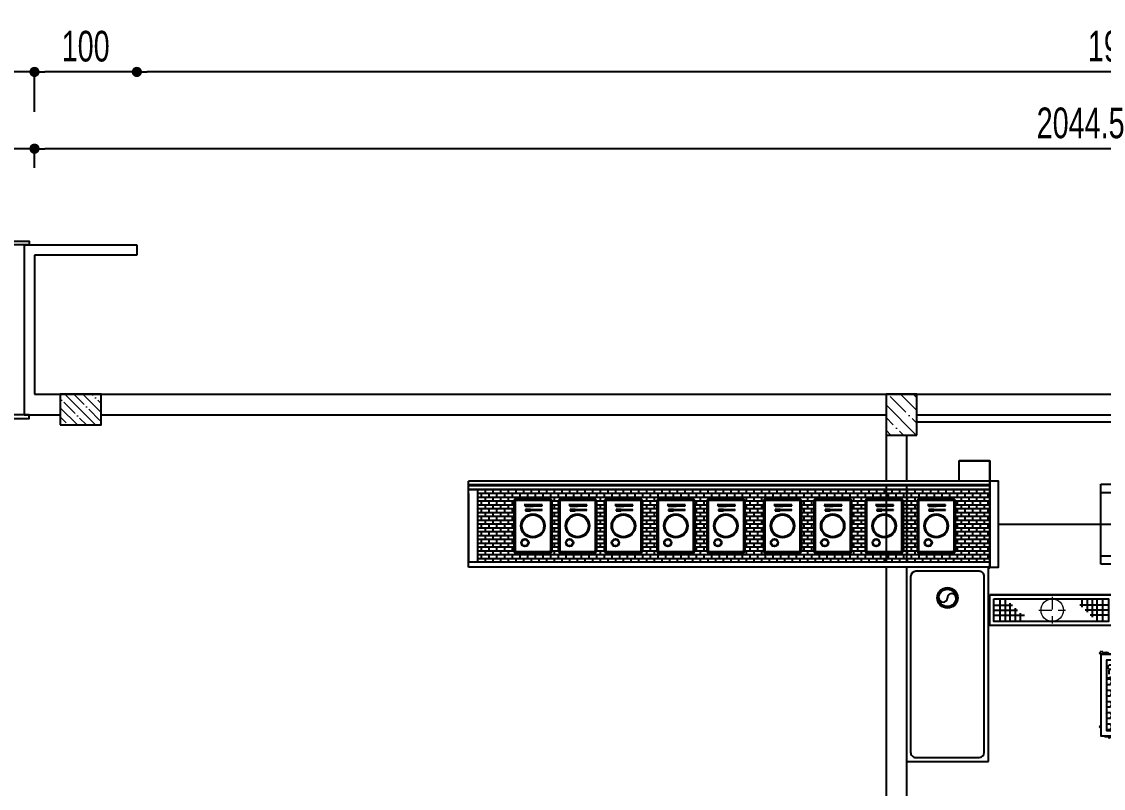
# Model space of a CAD drawing. Header units: millimetres. Extents: x 322668 to 332469, y 13187 to 20117.
# Drawn here: x 327571 to 328627, y 18023 to 18772 of the extents above; entities that cross this region are included whole.
import ezdxf
from ezdxf.enums import TextEntityAlignment as Align

# ---------------------------------------------------------------- set-up
doc = ezdxf.new("R2010")
doc.units = ezdxf.units.MM
doc.header["$LTSCALE"] = 50
doc.header["$MEASUREMENT"] = 0
doc.header["$PDMODE"] = 3
doc.header["$PDSIZE"] = -0.5
doc.linetypes.add('DASHED2', pattern=[0.375, 0.25, -0.125])
doc.linetypes.add('HIDDEN', pattern=[0.375, 0.25, -0.125])
doc.layers.get('0').update_dxf_attribs({"linetype": 'CONTINUOUS'})
doc.layers.get('DEFPOINTS').update_dxf_attribs({"linetype": 'CONTINUOUS'})
for name, color, linetype in [('-DWG_DETAY2', 7, 'CONTINUOUS'), ('KAPI', 12, 'CONTINUOUS'), ('Mevcut Ünite ve Cihazlar', 250, 'CONTINUOUS'), ('MIM_BA', 3, 'CONTINUOUS'), ('MIM_DOSEME', 7, 'CONTINUOUS'), ('MIM_DUVAR', 4, 'CONTINUOUS'), ('MIM_OLCU-DIS', 1, 'CONTINUOUS'), ('sıhhi tesisat', 162, 'CONTINUOUS')]:
    doc.layers.add(name, color=color, linetype=linetype)
for name, color, linetype, lineweight in [('GRC-Ekipman', 4, 'CONTINUOUS', 25), ('Tarama', 252, 'CONTINUOUS', 20), ('yerizg-a', 7, 'CONTINUOUS', 15), ('yerizg-b', 7, 'CONTINUOUS', 9)]:
    doc.layers.add(name, color=color, linetype=linetype, lineweight=lineweight)
doc.styles.add('OLCU', font='TSIMPLEX.SHX', dxfattribs={"width": 0.7})
doc.styles.add('ROMANS', font='romans.shx')
doc.dimstyles.new('200-OLCU-DIŞ', dxfattribs={"dimtxt": 30, "dimasz": 10, "dimexe": 0, "dimexo": 0, "dimgap": 10, "dimtad": 1, "dimdec": 1, "dimdsep": 46, "dimtxsty": 'OLCU', "dimblk1": 'DOT', "dimblk2": 'DOT', "dimsah": 1, "dimcen": 0, "dimclrd": 7, "dimclre": 7, "dimclrt": 4, "dimadec": 0, "dimazin": 0, "dimtfac": 1, "dimtdec": 1, "dimtix": 1, "dimtmove": 2, "dimatfit": 3, "dimldrblk": 'DOT', "dimfxl": 0, "dimtolj": 1, "dimarcsym": 0})

# ---------------------------------------------------------------- blocks, each defined once
blk = doc.blocks.new('_DOT')
at = {"color": 0, "linetype": 'ByBlock'}
blk.add_line((-0.5, 0), (-1, 0), dxfattribs=at)
at = {"color": 0, "linetype": 'ByBlock', "const_width": 0.5}
blk.add_lwpolyline([(-0.25, 0, 1), (0.25, 0, 1)], format="xyb", close=True, dxfattribs=at)
blk = doc.blocks.new('*D159')
at = {"layer": 'DEFPOINTS', "color": 0}
for p in [(329577.7, 18408, -57.5), (327588.5, 14893), (330092.6, 14893)]:
    blk.add_point(p, dxfattribs=at)
at = {"layer": 'MIM_OLCU-DIS', "color": 7, "lineweight": -2}
for p, q in [((330052.8, 18408), (330092.6, 18408)), ((330092.6, 18398), (330092.6, 14903)), ((330052.6, 14893), (330092.6, 14893))]:
    blk.add_line(p, q, dxfattribs=at)
at = {"layer": 'MIM_OLCU-DIS', "color": 7, "lineweight": -2, "xscale": 10, "yscale": 10, "zscale": 10}
for p, rotation in [((330092.6, 18408), 90), ((330092.6, 14893), 270)]:
    blk.add_blockref('_DOT', p, dxfattribs=dict(at, rotation=rotation))
at = {"layer": 'MIM_OLCU-DIS', "color": 4, "insert": (330067.6, 16650.5), "char_height": 30, "attachment_point": 5, "rotation": 90, "style": 'OLCU'}
blk.add_mtext('\\A1;3515', dxfattribs=at)
blk = doc.blocks.new('*D238')
at = {"layer": 'DEFPOINTS', "color": 0}
for p in [(327583.1, 18648), (327583.1, 18408, -452.2), (329627.6, 18408, -67.5)]:
    blk.add_point(p, dxfattribs=at)
at = {"layer": 'MIM_OLCU-DIS', "color": 7, "lineweight": -2}
for p, q in [((327583.1, 18629.2), (327583.1, 18648)), ((329617.6, 18648), (327593.1, 18648)), ((329627.6, 18609.5), (329627.6, 18648))]:
    blk.add_line(p, q, dxfattribs=at)
at = {"layer": 'MIM_OLCU-DIS', "color": 7, "lineweight": -2, "xscale": 10, "yscale": 10, "zscale": 10, "rotation": 180}
blk.add_blockref('_DOT', (327583.1, 18648), dxfattribs=at)
at = {"layer": 'MIM_OLCU-DIS', "color": 7, "lineweight": -2, "xscale": 10, "yscale": 10, "zscale": 10}
blk.add_blockref('_DOT', (329627.6, 18648), dxfattribs=at)
at = {"layer": 'MIM_OLCU-DIS', "color": 4, "insert": (328605.3, 18673), "char_height": 30, "attachment_point": 5, "style": 'OLCU'}
blk.add_mtext('\\A1;2044.5', dxfattribs=at)
blk = doc.blocks.new('*D239')
at = {"layer": 'DEFPOINTS', "color": 0}
for p in [(327393.1, 18648), (327393.1, 18554, -1682.5), (327583.1, 18408, -452.2)]:
    blk.add_point(p, dxfattribs=at)
at = {"layer": 'MIM_OLCU-DIS', "color": 7, "lineweight": -2}
for p, q in [((327393.1, 18645.7), (327393.1, 18648)), ((327573.1, 18648), (327403.1, 18648)), ((327583.1, 18629.2), (327583.1, 18648))]:
    blk.add_line(p, q, dxfattribs=at)
at = {"layer": 'MIM_OLCU-DIS', "color": 7, "lineweight": -2, "xscale": 10, "yscale": 10, "zscale": 10, "rotation": 180}
blk.add_blockref('_DOT', (327393.1, 18648), dxfattribs=at)
at = {"layer": 'MIM_OLCU-DIS', "color": 7, "lineweight": -2, "xscale": 10, "yscale": 10, "zscale": 10}
blk.add_blockref('_DOT', (327583.1, 18648), dxfattribs=at)
at = {"layer": 'MIM_OLCU-DIS', "color": 4, "insert": (327488.1, 18673), "char_height": 30, "attachment_point": 5, "style": 'OLCU'}
blk.add_mtext('\\A1;190', dxfattribs=at)
blk = doc.blocks.new('*D244')
at = {"layer": 'DEFPOINTS', "color": 0}
for p in [(327683.1, 18723), (327683.1, 18554, -1682.5), (329627.6, 18408)]:
    blk.add_point(p, dxfattribs=at)
at = {"layer": 'MIM_OLCU-DIS', "color": 7, "lineweight": -2}
for p, q in [((327683.1, 18719), (327683.1, 18723)), ((329617.6, 18723), (327693.1, 18723)), ((329627.6, 18683), (329627.6, 18723))]:
    blk.add_line(p, q, dxfattribs=at)
at = {"layer": 'MIM_OLCU-DIS', "color": 7, "lineweight": -2, "xscale": 10, "yscale": 10, "zscale": 10, "rotation": 180}
blk.add_blockref('_DOT', (327683.1, 18723), dxfattribs=at)
at = {"layer": 'MIM_OLCU-DIS', "color": 7, "lineweight": -2, "xscale": 10, "yscale": 10, "zscale": 10}
blk.add_blockref('_DOT', (329627.6, 18723), dxfattribs=at)
at = {"layer": 'MIM_OLCU-DIS', "color": 4, "insert": (328655.3, 18748), "char_height": 30, "attachment_point": 5, "style": 'OLCU'}
blk.add_mtext('\\A1;1944.5', dxfattribs=at)
blk = doc.blocks.new('*D245')
at = {"layer": 'DEFPOINTS', "color": 0}
for p in [(327583.1, 18723), (327683.1, 18554, -1682.5), (327583.1, 18408, 67.5)]:
    blk.add_point(p, dxfattribs=at)
at = {"layer": 'MIM_OLCU-DIS', "color": 7, "lineweight": -2}
for p, q in [((327583.1, 18683.9), (327583.1, 18723)), ((327673.1, 18723), (327593.1, 18723)), ((327683.1, 18719), (327683.1, 18723))]:
    blk.add_line(p, q, dxfattribs=at)
at = {"layer": 'MIM_OLCU-DIS', "color": 7, "lineweight": -2, "xscale": 10, "yscale": 10, "zscale": 10, "rotation": 180}
blk.add_blockref('_DOT', (327583.1, 18723), dxfattribs=at)
at = {"layer": 'MIM_OLCU-DIS', "color": 7, "lineweight": -2, "xscale": 10, "yscale": 10, "zscale": 10}
blk.add_blockref('_DOT', (327683.1, 18723), dxfattribs=at)
at = {"layer": 'MIM_OLCU-DIS', "color": 4, "insert": (327633.1, 18748), "char_height": 30, "attachment_point": 5, "style": 'OLCU'}
blk.add_mtext('\\A1;100', dxfattribs=at)
blk = doc.blocks.new('*D246')
at = {"layer": 'DEFPOINTS', "color": 0}
for p in [(327383.1, 18723), (327383.1, 18544, -1682.5), (327583.1, 18408, 67.5)]:
    blk.add_point(p, dxfattribs=at)
at = {"layer": 'MIM_OLCU-DIS', "color": 7, "lineweight": -2}
for p, q in [((327383.1, 18718.7), (327383.1, 18723)), ((327573.1, 18723), (327393.1, 18723)), ((327583.1, 18683.9), (327583.1, 18723))]:
    blk.add_line(p, q, dxfattribs=at)
at = {"layer": 'MIM_OLCU-DIS', "color": 7, "lineweight": -2, "xscale": 10, "yscale": 10, "zscale": 10, "rotation": 180}
blk.add_blockref('_DOT', (327383.1, 18723), dxfattribs=at)
at = {"layer": 'MIM_OLCU-DIS', "color": 7, "lineweight": -2, "xscale": 10, "yscale": 10, "zscale": 10}
blk.add_blockref('_DOT', (327583.1, 18723), dxfattribs=at)
at = {"layer": 'MIM_OLCU-DIS', "color": 4, "insert": (327483.1, 18748), "char_height": 30, "attachment_point": 5, "style": 'OLCU'}
blk.add_mtext('\\A1;200', dxfattribs=at)
blk = doc.blocks.new('*D250')
at = {"layer": 'DEFPOINTS', "color": 0}
for p in [(328430.1, 18833.8, -1578.8), (328430.1, 18798), (328862.6, 18408, -60)]:
    blk.add_point(p, dxfattribs=at)
at = {"layer": 'MIM_OLCU-DIS', "color": 7, "lineweight": -2}
for p, q in [((328430.1, 18798.9), (328430.1, 18798)), ((328852.6, 18798), (328440.1, 18798)), ((328862.6, 18758.4), (328862.6, 18798))]:
    blk.add_line(p, q, dxfattribs=at)
at = {"layer": 'MIM_OLCU-DIS', "color": 7, "lineweight": -2, "xscale": 10, "yscale": 10, "zscale": 10, "rotation": 180}
blk.add_blockref('_DOT', (328430.1, 18798), dxfattribs=at)
at = {"layer": 'MIM_OLCU-DIS', "color": 7, "lineweight": -2, "xscale": 10, "yscale": 10, "zscale": 10}
blk.add_blockref('_DOT', (328862.6, 18798), dxfattribs=at)
at = {"layer": 'MIM_OLCU-DIS', "color": 4, "insert": (328646.4, 18823), "char_height": 30, "attachment_point": 5, "style": 'OLCU'}
blk.add_mtext('\\A1;432.4', dxfattribs=at)
blk = doc.blocks.new('tepsi')
at = {"layer": 'MIM_DOSEME'}
for p, q in [((358947.2, 12103.5, -260), (358898.2, 12103.5, -260)), ((358947.2, 12103, -260), (358898.2, 12103, -260)), ((358898.2, 12103, -260), (358898.2, 12102.2, -260)), ((358947.2, 12103, -260), (358947.2, 12102.2, -260)), ((358896.2, 12068.5, -260), (358896.2, 12101.5, -260)), ((358896.7, 12068.5, -260), (358896.7, 12101.5, -260)), ((358896.7, 12101.5, -260), (358897.5, 12101.5, -260)), ((358897.5, 12068.5, -260), (358897.5, 12101.5, -260)), ((358947.2, 12102.2, -260), (358898.2, 12102.2, -260)), ((358937.5, 12092.2, -260), (358937.5, 12087.4, -260)), ((358937.8, 12092.2, -260), (358937.5, 12092.2, -260)), ((358937.8, 12088.8, -260), (358937.8, 12092.2, -260)), ((358938, 12092.2, -260), (358938, 12088.8, -260)), ((358938.3, 12092.2, -260), (358938, 12092.2, -260)), ((358938.3, 12088.8, -260), (358938.3, 12092.2, -260)), ((358938.5, 12092.2, -260), (358938.5, 12088.8, -260)), ((358938.8, 12092.2, -260), (358938.5, 12092.2, -260)), ((358938.8, 12087.4, -260), (358938.8, 12092.2, -260)), ((358943.2, 12093.4, -260), (358942, 12092.2, -260)), ((358942, 12092.2, -260), (358942, 12084.7, -260)), ((358943.2, 12075.9, -260), (358943.2, 12093.4, -260)), ((358947.8, 12101.5, -260), (358947.8, 12068.5, -260)), ((358948.6, 12101.5, -260), (358947.8, 12101.5, -260)), ((358948.6, 12101.5, -260), (358948.6, 12068.5, -260)), ((358949.2, 12101.5, -260), (358949.2, 12068.5, -260)), ((358937.5, 12087.4, -260), (358938, 12087, -260)), ((358938, 12088.8, -260), (358937.8, 12088.8, -260)), ((358938, 12087, -260), (358938, 12075.9, -260)), ((358938.5, 12088.8, -260), (358938.3, 12088.8, -260)), ((358938.5, 12087, -260), (358938.8, 12087.4, -260)), ((358938.5, 12075.9, -260), (358938.5, 12087, -260)), ((358942, 12084.7, -260), (358942.3, 12084.4, -260)), ((358942.3, 12084.4, -260), (358942.3, 12075.9, -260)), ((358938, 12075.9, -260), (358938.5, 12075.9, -260)), ((358942.3, 12075.9, -260), (358943.2, 12075.9, -260)), ((358896.7, 12068.5, -260), (358897.5, 12068.5, -260)), ((358898.2, 12067.1, -260), (358898.2, 12067.9, -260)), ((358947.2, 12067.9, -260), (358898.2, 12067.9, -260)), ((358947.2, 12067.1, -260), (358898.2, 12067.1, -260)), ((358947.2, 12066.5, -260), (358898.2, 12066.5, -260)), ((358947.2, 12067.1, -260), (358947.2, 12067.9, -260)), ((358948.6, 12068.5, -260), (358947.8, 12068.5, -260))]:
    blk.add_line(p, q, dxfattribs=at)
for centre, radius in [((358906.3, 12092.8, -260), 3.69), ((358906.3, 12092.8, -260), 3.19), ((358922.7, 12085, -260), 11.7), ((358922.7, 12085, -260), 10.7)]:
    blk.add_circle(centre, radius, dxfattribs=at)
for centre, radius, start, end in [((358898.2, 12101.5, -260), 2, 90, 180), ((358898.2, 12101.5, -260), 1.44, 90, 180), ((358947.2, 12101.5, -260), 2, 0, 90), ((358947.2, 12101.5, -260), 1.44, 0, 90), ((358898.2, 12101.5, -260), 0.634, 90, 180), ((358947.2, 12101.5, -260), 0.634, 0, 90), ((358898.2, 12068.5, -260), 2, 180, 270), ((358898.2, 12068.5, -260), 1.44, 180, 270), ((358898.2, 12068.5, -260), 0.634, 180, 270), ((358947.2, 12068.5, -260), 2, 270, 0), ((358947.2, 12068.5, -260), 1.44, 270, 0), ((358947.2, 12068.5, -260), 0.634, 270, 0)]:
    blk.add_arc(centre, radius, start, end, dxfattribs=at)
blk = doc.blocks.new('Mevcut Bant')
at = {"layer": 'MIM_DOSEME'}
h = blk.add_hatch(dxfattribs=at)
h.set_pattern_fill('BRICK', color=104, scale=15)
h.paths.add_polyline_path([(359074.9, 11962.9), (359074.9, 11891.9), (359575.1, 11891.9), (359575.1, 11962.9)])
h.paths.add_polyline_path([(359110.1, 11951.9, -0.414214), (359112.1, 11953.9), (359145.1, 11953.9, -0.414214), (359147.1, 11951.9), (359147.1, 11902.9, -0.414214), (359145.1, 11900.9), (359112.1, 11900.9, -0.414214), (359110.1, 11902.9)], flags=16)
h.paths.add_polyline_path([(359110.7, 11951.9, -0.414214), (359112.1, 11953.3), (359145.1, 11953.3, -0.414214), (359146.6, 11951.9), (359146.6, 11902.9, -0.414214), (359145.1, 11901.4), (359112.1, 11901.4, -0.414214), (359110.7, 11902.9)], flags=0)
h.paths.add_polyline_path([(359111.5, 11951.9, -0.414214), (359112.1, 11952.5), (359145.1, 11952.5, -0.414214), (359145.8, 11951.9), (359145.8, 11902.9, -0.414214), (359145.1, 11902.2), (359112.1, 11902.2, -0.414214), (359111.5, 11902.9)], flags=0)
h.paths.add_polyline_path([(359120.3, 11947.9), (359137.7, 11947.9), (359137.7, 11947), (359129.3, 11947), (359129, 11946.7), (359121.4, 11946.7)], flags=0)
h.paths.add_polyline_path([(359121.4, 11943.6), (359126.2, 11943.6), (359126.6, 11943.2), (359137.7, 11943.2), (359137.7, 11942.7), (359126.6, 11942.7), (359126.2, 11942.2), (359121.4, 11942.2), (359121.4, 11942.5), (359121.4, 11943)], flags=0)
h.paths.add_polyline_path([(359121.4, 11943.3), (359124.8, 11943.3), (359124.8, 11943), (359124.8, 11942.5), (359121.4, 11942.5)], flags=0)
h.paths.add_polyline_path([(359140.3, 11927.4, -1), (359117, 11927.4, -1)], flags=0)
h.paths.add_polyline_path([(359139.3, 11927.4, -1), (359118, 11927.4, -1)], flags=0)
h.paths.add_polyline_path([(359117.7, 11911, -1), (359124.1, 11911, -1)], flags=0)
h.paths.add_polyline_path([(359124.6, 11911, -1), (359117.2, 11911, -1)], flags=0)
h.paths.add_polyline_path([(359153.8, 11951.9, -0.414214), (359155.8, 11953.9), (359188.8, 11953.9, -0.414214), (359190.8, 11951.9), (359190.8, 11902.9, -0.414214), (359188.8, 11900.9), (359155.8, 11900.9, -0.414214), (359153.8, 11902.9)], flags=16)
h.paths.add_polyline_path([(359154.3, 11951.9, -0.414214), (359155.8, 11953.3), (359188.8, 11953.3, -0.414214), (359190.2, 11951.9), (359190.2, 11902.9, -0.414214), (359188.8, 11901.4), (359155.8, 11901.4, -0.414214), (359154.3, 11902.9)], flags=0)
h.paths.add_polyline_path([(359155.1, 11951.9, -0.414214), (359155.8, 11952.5), (359188.8, 11952.5, -0.414214), (359189.4, 11951.9), (359189.4, 11902.9, -0.414214), (359188.8, 11902.2), (359155.8, 11902.2, -0.414214), (359155.1, 11902.9)], flags=0)
h.paths.add_polyline_path([(359184, 11927.4, -1), (359160.6, 11927.4, -1)], flags=0)
h.paths.add_polyline_path([(359163.9, 11947.9), (359181.4, 11947.9), (359181.4, 11947), (359172.9, 11947), (359172.6, 11946.7), (359165.1, 11946.7)], flags=0)
h.paths.add_polyline_path([(359183, 11927.4, -1), (359161.6, 11927.4, -1)], flags=0)
h.paths.add_polyline_path([(359165.1, 11943.6), (359169.9, 11943.6), (359170.3, 11943.2), (359181.4, 11943.2), (359181.4, 11942.7), (359170.3, 11942.7), (359169.9, 11942.2), (359165.1, 11942.2), (359165.1, 11942.5), (359165.1, 11943)], flags=0)
h.paths.add_polyline_path([(359165.1, 11943.3), (359168.5, 11943.3), (359168.5, 11943), (359168.5, 11942.5), (359165.1, 11942.5)], flags=0)
h.paths.add_polyline_path([(359161.3, 11911, -1), (359167.7, 11911, -1)], flags=0)
h.paths.add_polyline_path([(359168.2, 11911, -1), (359160.8, 11911, -1)], flags=0)
h.paths.add_polyline_path([(359198.6, 11951.9, -0.414214), (359200.6, 11953.9), (359233.6, 11953.9, -0.414214), (359235.6, 11951.9), (359235.6, 11902.9, -0.414214), (359233.6, 11900.9), (359200.6, 11900.9, -0.414214), (359198.6, 11902.9)], flags=16)
h.paths.add_polyline_path([(359199.1, 11951.9, -0.414214), (359200.6, 11953.3), (359233.6, 11953.3, -0.414214), (359235, 11951.9), (359235, 11902.9, -0.414214), (359233.6, 11901.4), (359200.6, 11901.4, -0.414214), (359199.1, 11902.9)], flags=0)
h.paths.add_polyline_path([(359199.9, 11951.9, -0.414214), (359200.6, 11952.5), (359233.6, 11952.5, -0.414214), (359234.2, 11951.9), (359234.2, 11902.9, -0.414214), (359233.6, 11902.2), (359200.6, 11902.2, -0.414214), (359199.9, 11902.9)], flags=0)
h.paths.add_polyline_path([(359228.8, 11927.4, -1), (359205.4, 11927.4, -1)], flags=0)
h.paths.add_polyline_path([(359227.8, 11927.4, -1), (359206.4, 11927.4, -1)], flags=0)
h.paths.add_polyline_path([(359208.7, 11947.9), (359226.2, 11947.9), (359226.2, 11947), (359217.7, 11947), (359217.4, 11946.7), (359209.9, 11946.7)], flags=0)
h.paths.add_polyline_path([(359209.9, 11943.6), (359214.7, 11943.6), (359215.1, 11943.2), (359226.2, 11943.2), (359226.2, 11942.7), (359215.1, 11942.7), (359214.7, 11942.2), (359209.9, 11942.2), (359209.9, 11942.5), (359209.9, 11943)], flags=0)
h.paths.add_polyline_path([(359209.9, 11943.3), (359213.3, 11943.3), (359213.3, 11943), (359213.3, 11942.5), (359209.9, 11942.5)], flags=0)
h.paths.add_polyline_path([(359206.1, 11911, -1), (359212.5, 11911, -1)], flags=0)
h.paths.add_polyline_path([(359213, 11911, -1), (359205.6, 11911, -1)], flags=0)
h.paths.add_polyline_path([(359249.8, 11951.9, -0.414214), (359251.8, 11953.9), (359284.8, 11953.9, -0.414214), (359286.8, 11951.9), (359286.8, 11902.9, -0.414214), (359284.8, 11900.9), (359251.8, 11900.9, -0.414214), (359249.8, 11902.9)], flags=16)
h.paths.add_polyline_path([(359250.4, 11951.9, -0.414214), (359251.8, 11953.3), (359284.8, 11953.3, -0.414214), (359286.3, 11951.9), (359286.3, 11902.9, -0.414214), (359284.8, 11901.4), (359251.8, 11901.4, -0.414214), (359250.4, 11902.9)], flags=0)
h.paths.add_polyline_path([(359251.2, 11951.9, -0.414214), (359251.8, 11952.5), (359284.8, 11952.5, -0.414214), (359285.5, 11951.9), (359285.5, 11902.9, -0.414214), (359284.8, 11902.2), (359251.8, 11902.2, -0.414214), (359251.2, 11902.9)], flags=0)
h.paths.add_polyline_path([(359280, 11927.4, -1), (359256.6, 11927.4, -1)], flags=0)
h.paths.add_polyline_path([(359279, 11927.4, -1), (359257.6, 11927.4, -1)], flags=0)
h.paths.add_polyline_path([(359259.9, 11947.9), (359277.4, 11947.9), (359277.4, 11947), (359269, 11947), (359268.7, 11946.7), (359261.1, 11946.7)], flags=0)
h.paths.add_polyline_path([(359257.4, 11911, -1), (359263.7, 11911, -1)], flags=0)
h.paths.add_polyline_path([(359264.2, 11911, -1), (359256.9, 11911, -1)], flags=0)
h.paths.add_polyline_path([(359261.1, 11943.6), (359265.9, 11943.6), (359266.3, 11943.2), (359277.4, 11943.2), (359277.4, 11942.7), (359266.3, 11942.7), (359265.9, 11942.2), (359261.1, 11942.2), (359261.1, 11942.5), (359261.1, 11943)], flags=0)
h.paths.add_polyline_path([(359261.1, 11943.3), (359264.5, 11943.3), (359264.5, 11943), (359264.5, 11942.5), (359261.1, 11942.5)], flags=0)
h.paths.add_polyline_path([(359298.7, 11951.9, -0.414214), (359300.7, 11953.9), (359333.7, 11953.9, -0.414214), (359335.7, 11951.9), (359335.7, 11902.9, -0.414214), (359333.7, 11900.9), (359300.7, 11900.9, -0.414214), (359298.7, 11902.9)], flags=16)
h.paths.add_polyline_path([(359299.2, 11951.9, -0.414214), (359300.7, 11953.3), (359333.7, 11953.3, -0.414214), (359335.1, 11951.9), (359335.1, 11902.9, -0.414214), (359333.7, 11901.4), (359300.7, 11901.4, -0.414214), (359299.2, 11902.9)], flags=0)
h.paths.add_polyline_path([(359300, 11951.9, -0.414214), (359300.7, 11952.5), (359333.7, 11952.5, -0.414214), (359334.3, 11951.9), (359334.3, 11902.9, -0.414214), (359333.7, 11902.2), (359300.7, 11902.2, -0.414214), (359300, 11902.9)], flags=0)
h.paths.add_polyline_path([(359328.8, 11927.4, -1), (359305.5, 11927.4, -1)], flags=0)
h.paths.add_polyline_path([(359327.8, 11927.4, -1), (359306.5, 11927.4, -1)], flags=0)
h.paths.add_polyline_path([(359308.8, 11947.9), (359326.3, 11947.9), (359326.3, 11947), (359317.8, 11947), (359317.5, 11946.7), (359310, 11946.7)], flags=0)
h.paths.add_polyline_path([(359306.2, 11911, -1), (359312.6, 11911, -1)], flags=0)
h.paths.add_polyline_path([(359313.1, 11911, -1), (359305.7, 11911, -1)], flags=0)
h.paths.add_polyline_path([(359310, 11943.6), (359314.8, 11943.6), (359315.2, 11943.2), (359326.3, 11943.2), (359326.3, 11942.7), (359315.2, 11942.7), (359314.8, 11942.2), (359310, 11942.2), (359310, 11942.5), (359310, 11943)], flags=0)
h.paths.add_polyline_path([(359310, 11943.3), (359313.3, 11943.3), (359313.3, 11943), (359313.3, 11942.5), (359310, 11942.5)], flags=0)
h.paths.add_polyline_path([(359354, 11951.9, -0.414214), (359356, 11953.9), (359389, 11953.9, -0.414214), (359391, 11951.9), (359391, 11902.9, -0.414214), (359389, 11900.9), (359356, 11900.9, -0.414214), (359354, 11902.9)], flags=16)
h.paths.add_polyline_path([(359354.5, 11951.9, -0.414214), (359356, 11953.3), (359389, 11953.3, -0.414214), (359390.4, 11951.9), (359390.4, 11902.9, -0.414214), (359389, 11901.4), (359356, 11901.4, -0.414214), (359354.5, 11902.9)], flags=0)
h.paths.add_polyline_path([(359355.3, 11951.9, -0.414214), (359356, 11952.5), (359389, 11952.5, -0.414214), (359389.6, 11951.9), (359389.6, 11902.9, -0.414214), (359389, 11902.2), (359356, 11902.2, -0.414214), (359355.3, 11902.9)], flags=0)
h.paths.add_polyline_path([(359384.2, 11927.4, -1), (359360.8, 11927.4, -1)], flags=0)
h.paths.add_polyline_path([(359383.2, 11927.4, -1), (359361.8, 11927.4, -1)], flags=0)
h.paths.add_polyline_path([(359361.5, 11911, -1), (359367.9, 11911, -1)], flags=0)
h.paths.add_polyline_path([(359368.4, 11911, -1), (359361, 11911, -1)], flags=0)
h.paths.add_polyline_path([(359364.1, 11947.9), (359381.6, 11947.9), (359381.6, 11947), (359373.1, 11947), (359372.8, 11946.7), (359365.3, 11946.7)], flags=0)
h.paths.add_polyline_path([(359365.3, 11943.6), (359370.1, 11943.6), (359370.5, 11943.2), (359381.6, 11943.2), (359381.6, 11942.7), (359370.5, 11942.7), (359370.1, 11942.2), (359365.3, 11942.2), (359365.3, 11942.5), (359365.3, 11943)], flags=0)
h.paths.add_polyline_path([(359365.3, 11943.3), (359368.7, 11943.3), (359368.7, 11943), (359368.7, 11942.5), (359365.3, 11942.5)], flags=0)
h.paths.add_polyline_path([(359403.1, 11951.9, -0.414214), (359405.1, 11953.9), (359438.1, 11953.9, -0.414214), (359440.1, 11951.9), (359440.1, 11902.9, -0.414214), (359438.1, 11900.9), (359405.1, 11900.9, -0.414214), (359403.1, 11902.9)], flags=16)
h.paths.add_polyline_path([(359403.7, 11951.9, -0.414214), (359405.1, 11953.3), (359438.1, 11953.3, -0.414214), (359439.5, 11951.9), (359439.5, 11902.9, -0.414214), (359438.1, 11901.4), (359405.1, 11901.4, -0.414214), (359403.7, 11902.9)], flags=0)
h.paths.add_polyline_path([(359404.5, 11951.9, -0.414214), (359405.1, 11952.5), (359438.1, 11952.5, -0.414214), (359438.7, 11951.9), (359438.7, 11902.9, -0.414214), (359438.1, 11902.2), (359405.1, 11902.2, -0.414214), (359404.5, 11902.9)], flags=0)
h.paths.add_polyline_path([(359433.3, 11927.4, -1), (359409.9, 11927.4, -1)], flags=0)
h.paths.add_polyline_path([(359432.3, 11927.4, -1), (359410.9, 11927.4, -1)], flags=0)
h.paths.add_polyline_path([(359410.6, 11911, -1), (359417, 11911, -1)], flags=0)
h.paths.add_polyline_path([(359417.5, 11911, -1), (359410.1, 11911, -1)], flags=0)
h.paths.add_polyline_path([(359413.2, 11947.9), (359430.7, 11947.9), (359430.7, 11947), (359422.3, 11947), (359422, 11946.7), (359414.4, 11946.7)], flags=0)
h.paths.add_polyline_path([(359414.4, 11943.6), (359419.2, 11943.6), (359419.6, 11943.2), (359430.7, 11943.2), (359430.7, 11942.7), (359419.6, 11942.7), (359419.2, 11942.2), (359414.4, 11942.2), (359414.4, 11942.5), (359414.4, 11943)], flags=0)
h.paths.add_polyline_path([(359414.4, 11943.3), (359417.8, 11943.3), (359417.8, 11943), (359417.8, 11942.5), (359414.4, 11942.5)], flags=0)
h.paths.add_polyline_path([(359453.4, 11951.9, -0.414214), (359455.4, 11953.9), (359488.4, 11953.9, -0.414214), (359490.4, 11951.9), (359490.4, 11902.9, -0.414214), (359488.4, 11900.9), (359455.4, 11900.9, -0.414214), (359453.4, 11902.9)], flags=16)
h.paths.add_polyline_path([(359454, 11951.9, -0.414214), (359455.4, 11953.3), (359488.4, 11953.3, -0.414214), (359489.8, 11951.9), (359489.8, 11902.9, -0.414214), (359488.4, 11901.4), (359455.4, 11901.4, -0.414214), (359454, 11902.9)], flags=0)
h.paths.add_polyline_path([(359454.8, 11951.9, -0.414214), (359455.4, 11952.5), (359488.4, 11952.5, -0.414214), (359489, 11951.9), (359489, 11902.9, -0.414214), (359488.4, 11902.2), (359455.4, 11902.2, -0.414214), (359454.8, 11902.9)], flags=0)
h.paths.add_polyline_path([(359483.6, 11927.4, -1), (359460.2, 11927.4, -1)], flags=0)
h.paths.add_polyline_path([(359482.6, 11927.4, -1), (359461.2, 11927.4, -1)], flags=0)
h.paths.add_polyline_path([(359460.9, 11911, -1), (359467.3, 11911, -1)], flags=0)
h.paths.add_polyline_path([(359467.8, 11911, -1), (359460.4, 11911, -1)], flags=0)
h.paths.add_polyline_path([(359463.5, 11947.9), (359481, 11947.9), (359481, 11947), (359472.5, 11947), (359472.2, 11946.7), (359464.7, 11946.7)], flags=0)
h.paths.add_polyline_path([(359464.7, 11943.6), (359469.5, 11943.6), (359469.9, 11943.2), (359481, 11943.2), (359481, 11942.7), (359469.9, 11942.7), (359469.5, 11942.2), (359464.7, 11942.2), (359464.7, 11942.5), (359464.7, 11943)], flags=0)
h.paths.add_polyline_path([(359464.7, 11943.3), (359468.1, 11943.3), (359468.1, 11943), (359468.1, 11942.5), (359464.7, 11942.5)], flags=0)
h.paths.add_polyline_path([(359504.3, 11951.9, -0.414214), (359506.3, 11953.9), (359539.3, 11953.9, -0.414214), (359541.3, 11951.9), (359541.3, 11902.9, -0.414214), (359539.3, 11900.9), (359506.3, 11900.9, -0.414214), (359504.3, 11902.9)], flags=16)
h.paths.add_polyline_path([(359504.8, 11951.9, -0.414214), (359506.3, 11953.3), (359539.3, 11953.3, -0.414214), (359540.7, 11951.9), (359540.7, 11902.9, -0.414214), (359539.3, 11901.4), (359506.3, 11901.4, -0.414214), (359504.8, 11902.9)], flags=0)
h.paths.add_polyline_path([(359505.6, 11951.9, -0.414214), (359506.3, 11952.5), (359539.3, 11952.5, -0.414214), (359539.9, 11951.9), (359539.9, 11902.9, -0.414214), (359539.3, 11902.2), (359506.3, 11902.2, -0.414214), (359505.6, 11902.9)], flags=0)
h.paths.add_polyline_path([(359534.4, 11927.4, -1), (359511.1, 11927.4, -1)], flags=0)
h.paths.add_polyline_path([(359533.4, 11927.4, -1), (359512.1, 11927.4, -1)], flags=0)
h.paths.add_polyline_path([(359511.8, 11911, -1), (359518.2, 11911, -1)], flags=0)
h.paths.add_polyline_path([(359518.7, 11911, -1), (359511.3, 11911, -1)], flags=0)
h.paths.add_polyline_path([(359514.4, 11947.9), (359531.8, 11947.9), (359531.8, 11947), (359523.4, 11947), (359523.1, 11946.7), (359515.6, 11946.7)], flags=0)
h.paths.add_polyline_path([(359515.6, 11943.6), (359520.3, 11943.6), (359520.8, 11943.2), (359531.8, 11943.2), (359531.8, 11942.7), (359520.8, 11942.7), (359520.3, 11942.2), (359515.6, 11942.2), (359515.6, 11942.5), (359515.6, 11943)], flags=0)
h.paths.add_polyline_path([(359515.6, 11943.3), (359518.9, 11943.3), (359518.9, 11943), (359518.9, 11942.5), (359515.6, 11942.5)], flags=0)
at = {"layer": 'MIM_DOSEME', "color": 104}
for p, q in [((359575.1, 11991.1, -436.8), (359545.1, 11991.1, -436.8)), ((359575.1, 11971.1, -436.8), (359575.1, 11991.1, -436.8)), ((359575.1, 11971.1, -436.8), (359065.9, 11971.1, -436.8)), ((359065.9, 11887.1, -436.8), (359065.9, 11971.1, -436.8)), ((359575.1, 11967.5, -436.8), (359065.9, 11967.5, -436.8)), ((359575.1, 11966.7, -436.8), (359065.9, 11966.7, -436.8)), ((359575.1, 11887.1, -436.8), (359575.1, 11971.1, -436.8)), ((359574.5, 11962.9, -436.8), (359065.9, 11962.9, -436.8)), ((359065.9, 11891.9, -436.8), (359065.9, 11962.9, -436.8)), ((359065.9, 11962.9, -436.8), (359091.8, 11962.9, -436.8)), ((359065.9, 11959.1, -436.8), (359065.9, 11891.9, -436.8)), ((359074.9, 11891.9, -436.8), (359074.9, 11962.9, -436.8)), ((359574.5, 11891.9, -436.8), (359065.9, 11891.9, -436.8)), ((359574.5, 11891.9, -436.8), (359065.9, 11891.9, -436.8)), ((359575.1, 11887.1, -436.8), (359065.9, 11887.1, -436.8)), ((359574.1, 11886.1, -436.8), (359574.1, 11887.1, -436.8)), ((359575.1, 11886.1, -436.8), (359574.1, 11886.1, -436.8)), ((359575.1, 11887.1, -436.8), (359575.1, 11886.1, -436.8))]:
    blk.add_line(p, q, dxfattribs=at)
at = {"layer": 'MIM_DOSEME', "color": 104, "elevation": -436.8}
for points in [[(359575.1, 11971.1), (359545.1, 11971.1), (359545.1, 11991.1), (359575.1, 11991.1)], [(359575.1, 11887.1), (359583.7, 11887.1), (359583.7, 11971.1), (359575.1, 11971.1)], [(359074.9, 11962.9), (359575.1, 11962.9), (359575.1, 11891.9), (359074.9, 11891.9)]]:
    blk.add_lwpolyline(points, close=True, dxfattribs=at)
at = {"layer": 'MIM_DOSEME', "color": 104, "rotation": 90}
for p in [(371213.7, -346995.3, -176.8), (371257.3, -346995.3, -176.8), (371302.1, -346995.3, -176.8), (371353.3, -346995.3, -176.8), (371402.2, -346995.3, -176.8), (371457.5, -346995.3, -176.8), (371506.6, -346995.3, -176.8), (371556.9, -346995.3, -176.8), (371607.8, -346995.3, -176.8)]:
    blk.add_blockref('tepsi', p, dxfattribs=at)
blk = doc.blocks.new('makina')
at = {"layer": 'Mevcut Ünite ve Cihazlar'}
h = blk.add_hatch(dxfattribs=at)
h.set_pattern_fill('ANSI31', color=125, scale=0.125, style=0)
h.set_pattern_definition([(225, (359864.02273, 11308.46417), (0.280633, -0.280633), [])])
edge = h.paths.add_edge_path()
edge.add_arc((359757, 11269.2), 3.75, 0, 360)
h = blk.add_hatch(dxfattribs=at)
h.set_pattern_fill('ANSI31', color=125, scale=0.125, style=0)
h.set_pattern_definition([(45, (360173.49, 11242.1693), (-0.280633, 0.280633), [])])
edge = h.paths.add_edge_path()
edge.add_arc((360199.5, 11263.2), 1.25, 0, 360)
h = blk.add_hatch(dxfattribs=at)
h.set_pattern_fill('ANSI31', color=125, scale=0.125, angle=90, style=0)
h.set_pattern_definition([(135, (360220.49, 11214.6693), (-0.280633, -0.280633), [])])
edge = h.paths.add_edge_path()
edge.add_arc((360199.5, 11240.7), 1.25, 0, 360)
h = blk.add_hatch(dxfattribs=at)
h.set_pattern_fill('ANSI31', color=125, scale=0.125, angle=90, style=0)
h.set_pattern_definition([(135, (360220.49, 11207.1693), (-0.280633, -0.280633), [])])
edge = h.paths.add_edge_path()
edge.add_arc((360199.5, 11233.2), 1.25, 0, 360)
at = {"layer": 'Mevcut Ünite ve Cihazlar', "linetype": 'Continuous'}
h = blk.add_hatch(dxfattribs=at)
h.set_pattern_fill('ANSI31', color=125, scale=0.125, style=0)
h.set_pattern_definition([(45, (360089.0345, 11244.0699), (-0.280633, 0.280633), [])])
h.paths.add_polyline_path([(360114, 11196), (360116.2, 11195.4), (360114, 11191.7)])
at = {"layer": 'Mevcut Ünite ve Cihazlar', "color": 125}
for p, q in [((359769.5, 11289.2, -384.5), (360079.5, 11289.2, -384.5)), ((359769.5, 11199.2, -384.5), (359769.5, 11289.2, -384.5)), ((359859.5, 11289.2, -384.5), (359859.5, 11199.2, -384.5)), ((359949.5, 11289.2, -384.5), (359949.5, 11199.2, -384.5)), ((360079.5, 11289.2, -384.5), (360079.5, 11199.2, -384.5)), ((359609.5, 11287.2, -384.5), (359769.5, 11287.2, -384.5)), ((359609.5, 11209.2, -384.5), (359609.5, 11287.2, -384.5)), ((359609.5, 11279.2, -384.5), (359632.5, 11279.2, -384.5)), ((359632.5, 11287.2, -384.5), (359632.5, 11209.2, -384.5)), ((359731.4, 11279.2, -384.5), (359632.5, 11279.2, -384.5)), ((359731.4, 11287.2, -384.5), (359731.4, 11279.2, -384.5)), ((359734, 11287.2, -384.5), (359731.4, 11287.2, -384.5)), ((359731.4, 11279.2, -384.5), (359739.5, 11279.2, -384.5)), ((359731.4, 11279.2, -384.5), (359731.4, 11209.2, -384.5)), ((359734, 11287.2, -384.5), (359734, 11209.2, -384.5)), ((359739.5, 11287.2, -384.5), (359739.5, 11209.2, -384.5)), ((359769.5, 11285.2, -384.5), (360079.5, 11285.2, -384.5)), ((360427.5, 11285.2, -384.5), (360079.5, 11285.2, -384.5)), ((360229.5, 11285.2, -384.5), (360229.5, 11211.2, -384.5)), ((360234.5, 11285.2, -384.5), (360234.5, 11211.2, -384.5)), ((360234.5, 11279.2, -384.5), (360301, 11279.2, -384.5)), ((360301, 11277.7, -384.5), (360301, 11285.2, -384.5)), ((360407.5, 11285.2, -384.5), (360407.5, 11211.2, -384.5)), ((360427.5, 11211.2, -384.5), (360427.5, 11285.2, -384.5)), ((359757, 11269.2, -384.5), (359750.4, 11269.2, -384.5)), ((359757, 11269.2, -384.5), (359757, 11275.9, -384.5)), ((359757, 11269.2, -384.5), (359763.7, 11269.2, -384.5)), ((359757, 11269.2, -384.5), (359757, 11263.9, -384.5)), ((360102, 11248.2, -384.5), (360102, 11274.3, -384.5)), ((360299.5, 11276.2, -384.5), (360299.5, 11220.2, -384.5)), ((360303.5, 11276.2, -384.5), (360299.5, 11276.2, -384.5)), ((360305, 11277.7, -384.5), (360301, 11277.7, -384.5)), ((360303.5, 11220.2, -384.5), (360303.5, 11276.2, -384.5)), ((360305, 11218.7, -384.5), (360305, 11277.7, -384.5)), ((359757, 11230.5, -384.5), (359757, 11263.9, -384.5)), ((360199.5, 11263.2, -384.5), (360197.6, 11263.2, -384.5)), ((360199.5, 11265, -384.5), (360199.5, 11263.2, -384.5)), ((360199.5, 11263.2, -384.5), (360201.3, 11263.2, -384.5)), ((360199.5, 11263.2, -384.5), (360199.5, 11261.3, -384.5)), ((359731.8, 11249.7, -384.5), (359732.8, 11249.7, -384.5)), ((359731.8, 11246.7, -384.5), (359732.8, 11246.7, -384.5)), ((360003.8, 11249.5, -384.5), (359988, 11249.5, -384.5)), ((360003.8, 11246.8, -384.5), (359988, 11246.8, -384.5)), ((360102, 11248.2, -384.5), (360102, 11222, -384.5)), ((359757, 11245.2, -384.5), (359754.2, 11242.5, -384.5)), ((359754.2, 11242.5, -384.5), (359759.8, 11242.5, -384.5)), ((359757, 11245.2, -384.5), (359759.8, 11242.5, -384.5)), ((360199.5, 11240.7, -384.5), (360197.6, 11240.7, -384.5)), ((360199.5, 11240.7, -384.5), (360199.5, 11242.5, -384.5)), ((360199.5, 11240.7, -384.5), (360199.5, 11238.8, -384.5)), ((360199.5, 11240.7, -384.5), (360201.3, 11240.7, -384.5)), ((359757, 11226.2, -384.5), (359752.7, 11226.2, -384.5)), ((359757, 11226.2, -384.5), (359757, 11230.5, -384.5)), ((359757, 11226.2, -384.5), (359761.3, 11226.2, -384.5)), ((359757, 11226.2, -384.5), (359757, 11221.4, -384.5)), ((360199.5, 11233.2, -384.5), (360197.6, 11233.2, -384.5)), ((360199.5, 11233.2, -384.5), (360199.5, 11235, -384.5)), ((360199.5, 11233.2, -384.5), (360199.5, 11231.3, -384.5)), ((360199.5, 11233.2, -384.5), (360201.3, 11233.2, -384.5)), ((359609.5, 11217.2, -384.5), (359632.5, 11217.2, -384.5)), ((359731.4, 11217.2, -384.5), (359632.5, 11217.2, -384.5)), ((359731.4, 11217.2, -384.5), (359739.5, 11217.2, -384.5)), ((360234.5, 11217.2, -384.5), (360301, 11217.2, -384.5)), ((360299.5, 11220.2, -384.5), (360303.5, 11220.2, -384.5)), ((360301, 11218.7, -384.5), (360305, 11218.7, -384.5)), ((360301, 11211.2, -384.5), (360301, 11218.7, -384.5)), ((359769.5, 11209.2, -384.5), (359609.5, 11209.2, -384.5)), ((359734, 11209.2, -384.5), (359731.4, 11209.2, -384.5)), ((360079.5, 11205.2, -384.5), (359769.5, 11205.2, -384.5)), ((360427.5, 11211.2, -384.5), (360079.5, 11211.2, -384.5)), ((360147.5, 11211.2, -384.5), (360147.5, 11187.2, -384.5)), ((360079.5, 11199.2, -384.5), (359769.5, 11199.2, -384.5)), ((360079.5, 11187.2, -384.5), (360079.5, 11199.2, -384.5)), ((360147.5, 11203.4, -384.5), (360148.3, 11203.4, -384.5)), ((360148.3, 11196.9, -384.5), (360147.5, 11196.9, -384.5)), ((360148.3, 11203.4, -384.5), (360148.3, 11196.9, -384.5)), ((360148.3, 11201.9, -384.5), (360149, 11201.9, -384.5)), ((360148.3, 11200.8, -384.5), (360152.8, 11200.8, -384.5)), ((360152.8, 11199.5, -384.5), (360148.3, 11199.5, -384.5)), ((360148.3, 11198.4, -384.5), (360149, 11198.4, -384.5)), ((360152.8, 11200.8, -384.5), (360152.8, 11199.5, -384.5)), ((360079.5, 11189.2, -384.5), (360147.5, 11189.2, -384.5)), ((360147.5, 11187.2, -384.5), (360079.5, 11187.2, -384.5))]:
    blk.add_line(p, q, dxfattribs=at)
at = {"layer": 'Mevcut Ünite ve Cihazlar'}
blk.add_line((359604.2, 11248.2, -384.5), (360432.5, 11248.2, -384.5), dxfattribs=at)
at = {"layer": 'Mevcut Ünite ve Cihazlar', "color": 125, "elevation": -384.5}
for points in [[(359749.5, 11276.7), (359764.5, 11276.7), (359764.5, 11261.7), (359749.5, 11261.7)], [(360207, 11228.2), (360207, 11268.2), (360192, 11268.2), (360192, 11228.2)], [(360007.1, 11238.7), (360007.1, 11257.5), (360016.5, 11248.1)]]:
    blk.add_lwpolyline(points, close=True, dxfattribs=at)
at = {"layer": 'Mevcut Ünite ve Cihazlar', "color": 125, "linetype": 'Continuous', "elevation": -384.5}
blk.add_lwpolyline([(360114.9, 11207), (360113, 11199.8), (360116.5, 11200.8), (360115.1, 11195.7)], dxfattribs=at)
blk.add_lwpolyline([(360114, 11196), (360116.2, 11195.4), (360114, 11191.7)], close=True, dxfattribs=at)
at = {"layer": 'Mevcut Ünite ve Cihazlar', "color": 125}
for centre, radius in [((359757, 11269.2, -384.5), 3.75), ((360102, 11248.2, -384.5), 17.5), ((360199.5, 11263.2, -384.5), 1.25), ((360199.5, 11240.7, -384.5), 1.25), ((359757, 11226.2, -384.5), 4), ((360199.5, 11233.2, -384.5), 1.25)]:
    blk.add_circle(centre, radius, dxfattribs=at)
for centre, radius, start, end in [((360150, 11201.8, -384.5), 1.01, 173.7658, 269.5013), ((360150, 11198.5, -384.5), 1.02, 90.9561, 185.7768)]:
    blk.add_arc(centre, radius, start, end, dxfattribs=at)
blk.add_ellipse((359732.8, 11248.2, -384.5), major_axis=(0, 1.5), ratio=0.205361, start_param=3.141593, end_param=6.283185, dxfattribs=at)
for points, knots in [([(359731.8, 11249.7, -384.5), (359731.8, 11249.6, -384.5), (359731.7, 11249.6, -384.5), (359731.6, 11249.5, -384.5), (359731.6, 11249.3, -384.5), (359731.6, 11249.1, -384.5), (359731.5, 11248.9, -384.5), (359731.5, 11248.7, -384.5), (359731.5, 11248.4, -384.5), (359731.5, 11248.2, -384.5), (359731.5, 11247.9, -384.5), (359731.5, 11247.7, -384.5), (359731.5, 11247.4, -384.5), (359731.6, 11247.2, -384.5), (359731.6, 11247, -384.5), (359731.6, 11246.9, -384.5), (359731.7, 11246.8, -384.5), (359731.8, 11246.7, -384.5), (359731.8, 11246.7, -384.5), (359731.8, 11246.7, -384.5)], [0.328093, 0.328093, 0.328093, 1.107281, 2.17774, 3.588489, 5.329747, 7.365079, 9.642556, 12.09989, 14.667846, 17.273125, 19.841082, 22.298416, 24.575892, 26.611224, 28.352482, 29.763232, 30.83369, 31.612878, 31.940971, 31.940971, 31.940971]), ([(359731.8, 11246.7, -384.5), (359731.8, 11246.7, -384.5), (359731.9, 11246.7, -384.5), (359732, 11246.8, -384.5), (359732, 11246.9, -384.5), (359732.1, 11247, -384.5), (359732.1, 11247.2, -384.5), (359732.1, 11247.4, -384.5), (359732.2, 11247.7, -384.5), (359732.2, 11247.9, -384.5), (359732.2, 11248.2, -384.5), (359732.2, 11248.4, -384.5), (359732.2, 11248.7, -384.5), (359732.1, 11248.9, -384.5), (359732.1, 11249.1, -384.5), (359732.1, 11249.3, -384.5), (359732, 11249.5, -384.5), (359732, 11249.6, -384.5), (359731.9, 11249.6, -384.5), (359731.8, 11249.7, -384.5), (359731.8, 11249.7, -384.5)], [31.940971, 31.940971, 31.940971, 32.269064, 33.048253, 34.118711, 35.52946, 37.270718, 39.306051, 41.583527, 44.040861, 46.608818, 49.214097, 51.782053, 54.239387, 56.516864, 58.552196, 60.293454, 61.704203, 62.774662, 63.55385, 63.881943, 63.881943, 63.881943])]:
    blk.add_open_spline(points, degree=2, knots=knots, dxfattribs=at)
blk.add_open_spline([(359731.8, 11249.7, -384.5), (359731.8, 11249.7, -384.5), (359731.8, 11249.7, -384.5)], degree=2, dxfattribs=at)
blk = doc.blocks.new('Y-SIFON')
at = {"layer": 'yerizg-a', "color": 0, "linetype": 'Continuous'}
blk.add_circle((0, 0), 11, dxfattribs=at)
at = {"layer": 'yerizg-b', "color": 0, "linetype": 'DASHED2'}
for points in [[(0, 13), (0, -13)], [(-13, 0), (13, 0)]]:
    blk.add_lwpolyline(points, dxfattribs=at)
blk = doc.blocks.new('120')
at = {"layer": 'sıhhi tesisat'}
for p, q in [((16082.2, 16459.1), (16104.2, 16459.1)), ((16088.2, 16465.1), (16088.2, 16435.1)), ((16093.2, 16465.1), (16093.2, 16442.1)), ((16098.2, 16465.1), (16098.2, 16447.1)), ((16104.2, 16454.1), (16082.2, 16454.1)), ((16082.2, 16449.1), (16100.2, 16449.1)), ((16082.2, 16444.1), (16095.2, 16444.1)), ((16082.2, 16439.1), (16090.2, 16439.1)), ((16104.2, 16374.1), (16091.2, 16374.1)), ((16093.2, 16353.1), (16093.2, 16376.1)), ((16104.2, 16379.1), (16096.2, 16379.1)), ((16098.2, 16353.1), (16098.2, 16381.1)), ((16082.2, 16364.1), (16104.2, 16364.1)), ((16104.2, 16369.1), (16086.2, 16369.1)), ((16088.2, 16353.1), (16088.2, 16371.1)), ((16104.2, 16359.1), (16082.2, 16359.1))]:
    blk.add_line(p, q, dxfattribs=at)
for points in [[(16108.2, 16469.1), (16108.2, 16349.1), (16078.2, 16349.1), (16078.2, 16469.1)], [(16104.2, 16465.1), (16104.2, 16353.1), (16082.2, 16353.1), (16082.2, 16465.1)]]:
    blk.add_lwpolyline(points, close=True, dxfattribs=at)
at = {"layer": 'sıhhi tesisat', "rotation": 270}
blk.add_blockref('Y-SIFON', (16093.2, 16408.1), dxfattribs=at)
at = {"layer": 'sıhhi tesisat', "style": 'ROMANS', "width": 0.8}
blk.add_attdef('YRNO', text='', height=10, rotation=270, dxfattribs=at).set_placement((16068.2, 16366.1), align=Align.MIDDLE)
blk = doc.blocks.new('SıyırmTezg.190-80')
h = blk.add_hatch(color=21)
edge = h.paths.add_edge_path()
edge.add_arc((-30, -40), 10, 0, 360)
edge = h.paths.add_edge_path(flags=16)
edge.add_arc((-30, -40), 8.5, 0, 360)
for p, q in [((0, 0), (-190, 0)), ((-190, 0), (-190, -80)), ((0, -80), (0, 0)), ((-186, -9), (-186, -71)), ((-9, -4), (-181, -4)), ((-4, -71), (-4, -9)), ((-190, -80), (0, -80)), ((-181, -76), (-9, -76))]:
    blk.add_line(p, q)
at = {"color": 21}
for radius in [10, 8.5]:
    blk.add_circle((-30, -40), radius, dxfattribs=at)
for centre, start, end in [((-181, -9), 90, 180), ((-9, -9), 0, 90), ((-181, -71), 180, 270), ((-9, -71), 270, 0)]:
    blk.add_arc(centre, 5, start, end)
for centre, start, end in [((-30, -35.75), 90, 270), ((-30, -44.25), 270, 90)]:
    blk.add_arc(centre, 4.25, start, end, dxfattribs=at)
blk = doc.blocks.new('HAVUZ HAREKETLİ')
h = blk.add_hatch()
h.set_pattern_fill('HEX', color=251, style=0)
h.set_pattern_definition([(0, (315953.461, 7648.228), (0, 5.49926), [3.175, -6.35]), (120, (315953.461, 7648.228), (-4.7624989, -2.74963), [3.175, -6.35]), (60, (315956.636, 7648.228), (-4.7624989, 2.74963), [3.175, -6.35])])
edge = h.paths.add_edge_path()
edge.add_line((328179.4, 18084), (328308.4, 18084))
edge.add_line((328308.4, 18084), (328308.4, 18152.5))
edge.add_line((328308.4, 18152.5), (328193.6, 18152.5))
edge.add_arc((328179.3, 18149.9), 14.6, -89.3548, 10.2592, ccw=False)
edge.add_line((328179.4, 18135.3), (328179.4, 18084))
at = {"layer": '-DWG_DETAY2', "color": 0, "linetype": 'HIDDEN'}
for points in [[(328173.9, 18158), (328172.4, 18159.5), (328174.6, 18161.6), (328177.7, 18158.5)], [(328176.7, 18159.5), (328177.7, 18158.5)], [(328303.4, 18158.5), (328302.4, 18159.5), (328304.6, 18161.6), (328307.7, 18158.5)], [(328313.9, 18149), (328315.5, 18150.6), (328313.9, 18152.2)], [(328173.9, 18086), (328172.4, 18087.5), (328173.9, 18089)], [(328180.4, 18078.5), (328182.4, 18076.5), (328184.5, 18078.6)], [(328311.4, 18078.5), (328313.4, 18076.5), (328315.5, 18078.6), (328313.9, 18080.2)]]:
    blk.add_lwpolyline(points, dxfattribs=at)
at = {"layer": '-DWG_DETAY2', "color": 0}
for centre, start, end in [((328178.9, 18155), 44.427, 135.573), ((328308.9, 18155), 44.427, 135.573), ((328178.9, 18083), 244.1581, 295.8419), ((328308.9, 18083), 244.1581, 295.8419)]:
    blk.add_arc(centre, 5, start, end, dxfattribs=at)
at = {"color": 251}
for p, q in [((328181.5, 18142.9), (328181.5, 18139)), ((328185.9, 18143.9), (328188.7, 18141.6)), ((328186.5, 18147.6), (328190.4, 18147.6))]:
    blk.add_line(p, q, dxfattribs=at)
for points in [[(328313.9, 18158.5), (328173.9, 18158.5), (328173.9, 18078.5), (328313.9, 18078.5)], [(328308.4, 18152.5), (328179.4, 18152.5), (328179.4, 18084), (328308.4, 18084)]]:
    blk.add_lwpolyline(points, close=True)
blk.add_circle((328183.2, 18145.8), 2.4, dxfattribs=at)
blk.add_arc((328179.4, 18149.5), 14.2, 270, 0, dxfattribs=at)
at = {"layer": 'MIM_DOSEME'}
for p in [(328173.9, 18158.5), (328313.9, 18083)]:
    blk.add_line(p, (328313.9, 18158.5), dxfattribs=at)

msp = doc.modelspace()

# ---------------------------------------------------------------- hatches: boundary and pattern name
at = {"layer": 'Tarama'}
h = msp.add_hatch(dxfattribs=at)
h.set_pattern_fill('ANSI35', color=256, scale=50, angle=-90)
h.set_pattern_definition([(315, (-29775.514, 5926.281), (8.83883476, 8.83883476), []), (315, (-29775.514, 5917.442), (8.83883476, 8.83883476), [15.625, -3.125, 0, -3.125])])
h.paths.add_polyline_path([(327648.17, 18377.96), (327648.17, 18407.96), (327608.14, 18407.96), (327608.14, 18377.96)])
at = {"layer": 'Tarama', "ltscale": 0.5}
h = msp.add_hatch(dxfattribs=at)
h.set_pattern_fill('ANSI35', color=256, scale=70, angle=-90)
h.set_pattern_definition([(315, (-29775.514, 5926.281), (12.3743687, 12.3743687), []), (315, (-29775.514, 5913.907), (12.3743687, 12.3743687), [21.875, -4.375, 0, -4.375])])
h.paths.add_polyline_path([(328430.14, 18407.96), (328415.14, 18407.96), (328415.14, 18405.97), (328430.14, 18405.97)])
h.paths.add_polyline_path([(328445.14, 18407.96), (328430.14, 18407.96), (328430.14, 18405.97), (328445.14, 18405.97)])
h.paths.add_polyline_path([(328430.14, 18367.96), (328445.14, 18367.96), (328445.14, 18405.97), (328430.14, 18405.97)])
h.paths.add_polyline_path([(328415.14, 18367.96), (328430.14, 18367.96), (328430.14, 18405.97), (328415.14, 18405.97)])

# ---------------------------------------------------------------- linework, layer by layer
at = {"layer": 'KAPI', "elevation": -1682.5}
for points in [[(327484.09, 18553.96), (327484.09, 18557.58), (327577.92, 18557.58), (327577.92, 18553.96), (327484.09, 18553.96)], [(327484.09, 18387.96), (327484.09, 18384.35), (327577.92, 18384.35), (327577.92, 18387.96), (327484.09, 18387.96)]]:
    msp.add_lwpolyline(points, dxfattribs=at)
at = {"layer": 'MIM_BA'}
msp.add_lwpolyline([(327608.14, 18377.96), (327648.17, 18377.96), (327648.17, 18407.96), (327608.14, 18407.96), (327608.14, 18377.96)], dxfattribs=at)
at = {"layer": 'MIM_BA', "elevation": 7.5}
msp.add_lwpolyline([(328445.14, 18367.96), (328445.14, 18407.96), (328415.14, 18407.96), (328415.14, 18367.96), (328445.14, 18367.96)], dxfattribs=at)
at = {"layer": 'MIM_DOSEME'}
for p, q in [((328525.14, 18280.96, -369.33), (328625.14, 18280.96, -369.33)), ((328785.14, 18211.96, -369.33), (328516.54, 18211.96, -369.33)), ((328516.54, 18211.96, -369.33), (329443.14, 18211.96, -369.33))]:
    msp.add_line(p, q, dxfattribs=at)
at = {"layer": 'MIM_DUVAR'}
for p, q in [((327573.09, 18553.96, -1682.5), (327683.09, 18553.96, -1682.5)), ((327573.09, 18553.96, -1772.97), (327573.09, 18387.96, -271.24)), ((327683.09, 18553.96, -1682.5), (327683.09, 18543.96, -1682.5)), ((327683.09, 18543.96, -1682.5), (327583.09, 18543.96, -1682.5)), ((327583.09, 18543.96, -1682.5), (327583.09, 18407.96, -452.17)), ((327638.14, 18407.96, -425), (328415.14, 18407.96, -425)), ((328445.14, 18407.96, -425), (328847.59, 18407.96, -425)), ((327573.09, 18387.96, -425), (327608.14, 18387.96, -425)), ((327583.09, 18387.96, -1682.5), (327608.14, 18387.96, -1682.5)), ((327648.17, 18387.96, 812.4), (328415.14, 18387.96, -425)), ((328445.14, 18387.96, -425), (328847.59, 18387.96, -425)), ((328445.14, 18380.97, -1682.5), (328847.59, 18380.97, -1682.5))]:
    msp.add_line(p, q, dxfattribs=at)
at = {"layer": 'MIM_DUVAR', "color": 22}
for p, q in [((327583.09, 18407.96, -1682.5), (329602.69, 18407.96, -1682.5)), ((327648.17, 18387.96, -1682.5), (328415.14, 18387.96, -1682.5)), ((328445.14, 18387.96, -1682.5), (328847.59, 18387.96, -1682.5)), ((328415.14, 18372.96, -425), (328415.14, 18322.96, -415.91)), ((328435.14, 18367.96, -436.83), (328435.14, 18322.96, -427.52)), ((328415.14, 18319.39, -415.26), (328415.14, 18243.79, -401.52)), ((328435.14, 18319.39, -426.78), (328435.14, 18243.79, -411.14)), ((328415.14, 18238.96, -400.65), (328415.14, 17861.46, -332.04)), ((328435.14, 18238.96, -410.14), (328435.14, 17861.46, -332.04))]:
    msp.add_line(p, q, dxfattribs=at)

# ---------------------------------------------------------------- block references
at = {"color": 7, "rotation": 89.99999999999999}
msp.add_blockref('120', (344985.68, 2103.75, -369.33), dxfattribs=at)
at = {"layer": 'GRC-Ekipman', "rotation": 89.99999999999999}
msp.add_blockref('SıyırmTezg.190-80', (328435.14, 18238.96, -369.33), dxfattribs=at)
at = {"layer": 'GRC-Ekipman'}
msp.add_blockref('HAVUZ HAREKETLİ', (451.22, -4.52, -369.33), dxfattribs=at)
at = {"layer": 'MIM_DOSEME'}
for name, p in [('Mevcut Bant', (-31058.59, 6351.91, 67.5)), ('makina', (-30984.35, 7032.79, 15.21))]:
    msp.add_blockref(name, p, dxfattribs=at)

# ---------------------------------------------------------------- dimensions: what is measured, and where the dimension line sits
at = {"layer": 'MIM_OLCU-DIS'}
for base, p1, p2, picture, middle in [((328430.144, 18797.9638), (328862.5872, 18407.9638, -60), (328430.144, 18833.8188, -1578.8153), '*D250', (328646.3656, 18822.9638)), ((327383.09, 18722.96), (327583.09, 18407.96, 67.5), (327383.09, 18543.96, -1682.5), '*D246', (327483.09, 18747.96)), ((327583.09, 18722.96), (327683.09, 18553.96, -1682.5), (327583.09, 18407.96, 67.5), '*D245', (327633.09, 18747.96)), ((327683.09, 18722.96), (329627.59, 18407.96), (327683.09, 18553.96, -1682.5), '*D244', (328655.34, 18747.96)), ((327393.09, 18647.96), (327583.09, 18407.96, -452.17), (327393.09, 18553.96, -1682.5), '*D239', (327488.09, 18672.96)), ((327583.09, 18647.96), (329627.59, 18407.96, -67.5), (327583.09, 18407.96, -452.17), '*D238', (328605.34, 18672.96))]:
    dim = msp.add_linear_dim(base=base, p1=p1, p2=p2, dimstyle='200-OLCU-DIŞ', dxfattribs=at)
    dim.commit()
    dim.dimension.update_dxf_attribs({"geometry": picture, "text_midpoint": middle})
at = {"layer": 'MIM_OLCU-DIS', "color": 22}
dim = msp.add_linear_dim(base=(330092.59, 14893), p1=(329577.75, 18407.96, -57.5), p2=(327588.54, 14893), angle=270, dimstyle='200-OLCU-DIŞ', dxfattribs=at)
dim.commit()
dim.dimension.update_dxf_attribs({"geometry": '*D159', "text_midpoint": (330067.59, 16650.48)})

doc.saveas('drawing.dxf')
